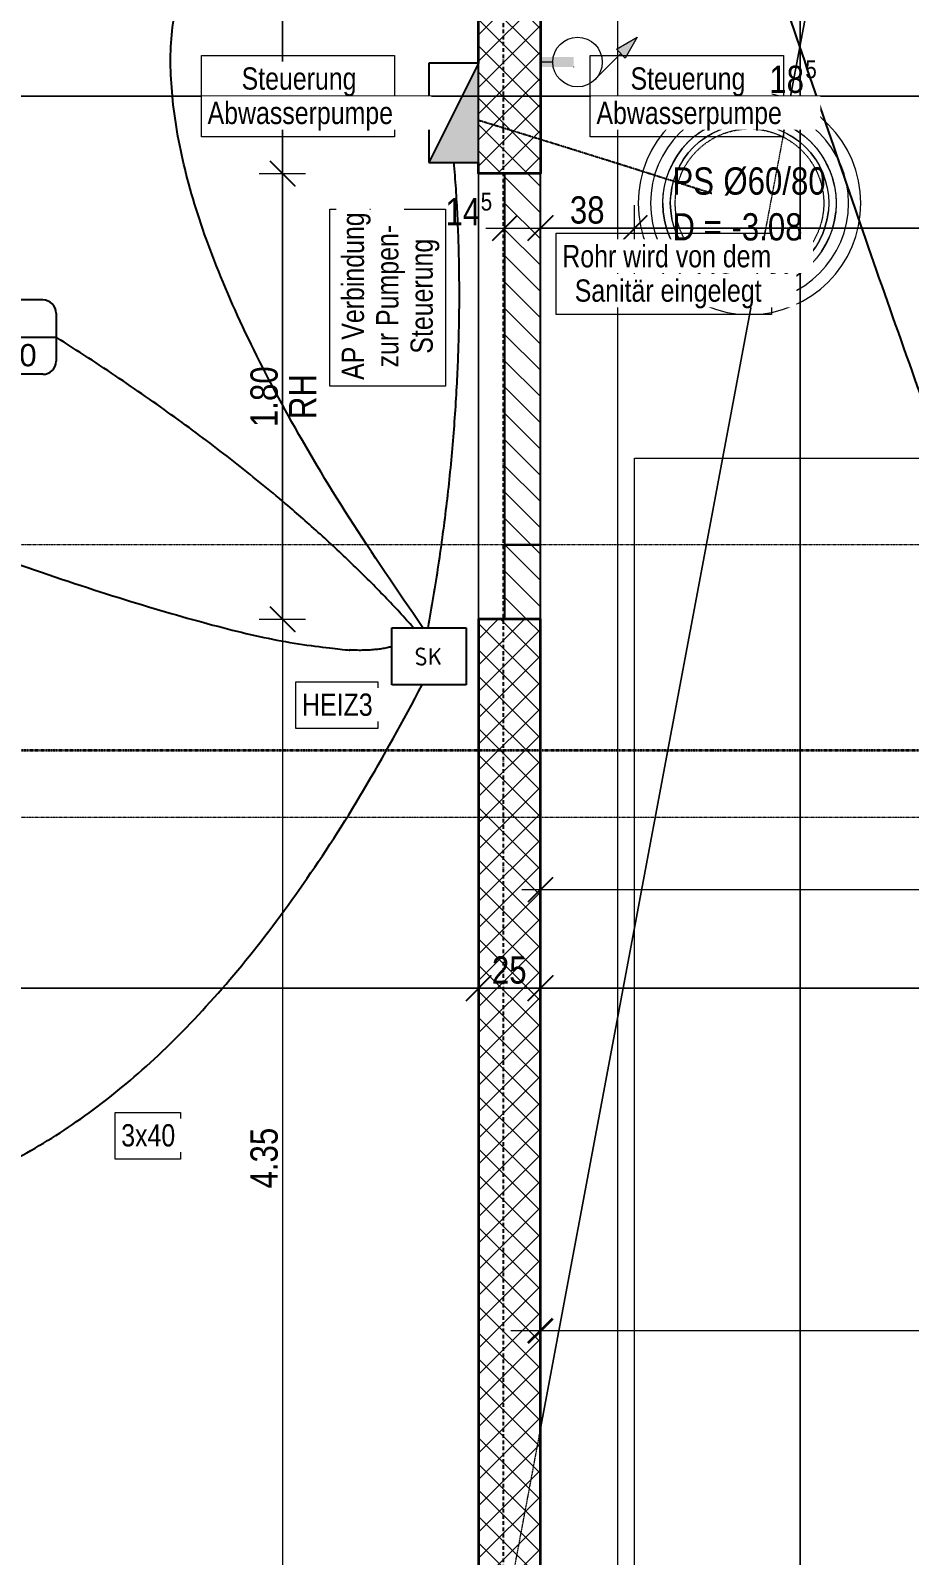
# Model space of a CAD drawing. Header units: millimetres. Extents: x -24363 to 26500, y -21894 to 23000.
# Drawn here: x 1500 to 5051, y -9831 to -3673 of the extents above; entities that cross this region are included whole.
import ezdxf

# ---------------------------------------------------------------- set-up
doc = ezdxf.new("R2010")
doc.units = ezdxf.units.MM
for name, pattern in [('Achse', [25, 15, -5, 0, -5]), ('E_Leitung_Boden', [3, 2, -1]), ('IMPORT-Strich 2_1mm _3_', [3, 2, -1]), ('IMPORT-Strich 3_1mm Kanten _3_', [4, 3, -1]), ('IMPORT-Strichpunkt 3_1_1mm Achsen _3_', [5, 3, -1, 0, -1]), ('IMPORT-Unsichtbare Linie _3_', [10000, 0, -10000, 0, 0]), ('Verdeckt 0_75', [1.5, 0.75, -0.75])]:
    doc.linetypes.add(name, pattern=pattern)
for name, color, linetype, lineweight in [('010 Türen Neu', 7, 'Continuous', 5), ('015 Innenwände Bauteilschraffuren Neu', 7, 'Continuous', 5), ('015 Innenwände Neu', 7, 'Continuous', 5), ('019 Vormauerungen Bauteilschraffuren Neu', 7, 'Continuous', 5), ('019 Vormauerungen Neu', 7, 'Continuous', 5), ('027 Oberhalb Neu', 7, 'Continuous', 5), ('030 Bodenaufbauten Neu', 7, 'Continuous', 5), ('035 Decken Neu', 7, 'Continuous', 5), ('060 Möbel Einbau Neu', 7, 'Continuous', 5), ('080 Raum Innen Kontur Neu', 7, 'Continuous', 5), ('110 Bemassungen Ausführung Neu', 7, 'Continuous', 5), ('320 Sanitär Neu', 7, 'Continuous', 5), ('322 Sanitär Beschriftung Neu', 7, 'Continuous', 5), ('Allgemeine Beschriftungen', 7, 'Continuous', 5), ('Bemaßungen', 7, 'Continuous', 9), ('Bemaßungen-50', 7, 'Continuous', 9), ('Elektrische Ausstattung', 7, 'Continuous', 5), ('Elektroinstallationen', 7, 'Continuous', 5), ('Fundamente', 7, 'Continuous', 5), ('Geschossdecken', 7, 'Continuous', 5), ('Kabel', 7, 'Continuous', 5), ('Möbel', 7, 'Continuous', 5), ('Wände', 7, 'Continuous', 5)]:
    doc.layers.add(name, color=color, linetype=linetype, lineweight=lineweight)
doc.layers.add('5773_100 Untergeschoss_dwg', color=7, linetype='Continuous', lineweight=5, true_color=0x767676)
doc.layers.add('Detailelemente', color=1, linetype='Continuous', lineweight=25, true_color=0xff0000)
doc.styles.add('Arial Narrow', font='ARIALN.TTF', dxfattribs={"height": 110.000002})
doc.styles.add('Arial Narrow_1', font='ARIALN.TTF', dxfattribs={"height": 72.600002})
doc.styles.add('Arial Narrow_2', font='ARIALN.TTF', dxfattribs={"height": 110})
doc.styles.add('Arial_5', font='arial.ttf', dxfattribs={"height": 90})
doc.styles.add('Arial_6', font='arial.ttf', dxfattribs={"width": 0.8, "height": 90})
doc.dimstyles.new('Diagonal_-_1_8_mm_Arial', dxfattribs={"dimscale": 304.8, "dimtxt": 91.823346, "dimasz": 0.328084, "dimexe": 0.393701, "dimexo": 0.246063, "dimgap": 0.287073, "dimtad": 1, "dimdec": 0, "dimlfac": 0.1, "dimzin": 0, "dimdsep": 46, "dimtxsty": 'Arial_5', "dimblk1": 'OBLIQUE', "dimblk2": 'OBLIQUE', "dimsah": 1, "dimcen": 0.09, "dimdle": 0.393701, "dimadec": 3, "dimazin": 2, "dimtfac": 1, "dimtdec": 4, "dimtix": 1, "dimtmove": 0, "dimatfit": 3, "dimfxl": 1, "dimtvp": 1, "dimtfill": 1, "dimtolj": 1, "dimtzin": 0, "dimarcsym": 2})
pattern_1 = [(60.551, (0, 0), (-65.3095, 36.87365), []), (150.551, (0, 0), (36.87365, 65.3095), [])]
pattern_2 = [(330.551, (0, 0), (36.87365, 65.3095), [])]

# ---------------------------------------------------------------- blocks, each defined once
blk = doc.blocks.new('DirectShape - Modell_Elektroplaner_002-17037912-UG')
at = {"layer": 'Wände', "color": 253, "true_color": 0xa3a3a3}
for p, q in [((1450, 0), (-100, 0)), ((1450, -250), (1450, 0)), ((7600, 0), (3250, 0)), ((3250, 0), (3250, -250)), ((-100, -250), (1450, -250)), ((3250, -250), (7600, -250))]:
    blk.add_line(p, q, dxfattribs=at)
blk = doc.blocks.new('DirectShape - Wand-035-17036350-UG')
blk.add_blockref('DirectShape - Modell_Elektroplaner_002-17037912-UG', (0, 0))
blk = doc.blocks.new('DirectShape - Freifläche-005-17036397-UG')
at = {"layer": 'Fundamente', "color": 251, "true_color": 0x666666}
blk.add_line((1275, 6800), (1275, 5000), dxfattribs=at)
blk = doc.blocks.new('DirectShape - Modell_Elektroplaner_002-17025030-UG')
at = {"layer": 'Wände', "color": 253, "true_color": 0xa3a3a3}
for p, q in [((0, 0), (0, -145)), ((1500, 0), (0, 0)), ((1500, -145), (1500, 0)), ((0, -145), (1500, -145))]:
    blk.add_line(p, q, dxfattribs=at)
blk = doc.blocks.new('DirectShape - Wand-019-17036398-UG')
blk.add_blockref('DirectShape - Modell_Elektroplaner_002-17025030-UG', (0, 0))
blk = doc.blocks.new('DirectShape - Modell_Elektroplaner_002-17024472-UG')
at = {"layer": 'Geschossdecken', "color": 251, "true_color": 0x666666}
for p, q in [((1201.2, -1068.5), (901, -1813.5)), ((739.1, -2215.2), (-1101.9, -6784.4))]:
    blk.add_line(p, q, dxfattribs=at)
blk = doc.blocks.new('DirectShape - Dach-203-17024473-UG')
blk.add_blockref('DirectShape - Modell_Elektroplaner_002-17024472-UG', (0, 0))
blk = doc.blocks.new('DirectShape - Modell_Elektroplaner_002-17025104-UG')
at = {"layer": 'Geschossdecken', "color": 251, "true_color": 0x666666}
for p, q in [((7025, -1331.3), (6115.8, -6172.7)), ((6035.9, -6598.4), (5887.6, -7387.9))]:
    blk.add_line(p, q, dxfattribs=at)
blk = doc.blocks.new('DirectShape - Dach-166-17025105-UG')
blk.add_blockref('DirectShape - Modell_Elektroplaner_002-17025104-UG', (0, 0))
blk = doc.blocks.new('DirectShape - Modell_Elektroplaner_002-17037900-UG')
at = {"layer": 'Wände', "color": 253, "true_color": 0xa3a3a3}
for p, q in [((0, 0), (0, -145)), ((300, 0), (0, 0)), ((300, -145), (300, 0)), ((0, -145), (300, -145))]:
    blk.add_line(p, q, dxfattribs=at)
blk = doc.blocks.new('DirectShape - Wand-019-17037901-UG')
blk.add_blockref('DirectShape - Modell_Elektroplaner_002-17037900-UG', (0, 0))
blk = doc.blocks.new('DirectShape - Modell_Elektroplaner_002-17037946-UG')
at = {"layer": 'Möbel', "color": 251, "true_color": 0x666666}
for p, q in [((-194.4, 291), (-165, 308.7)), ((-194.4, 291), (-165, 308.7)), ((-165, 308.7), (-133.9, 323.4)), ((-133.9, 323.4), (-165, 308.7)), ((-133.9, 323.4), (-101.6, 334.9)), ((-133.9, 323.4), (-101.6, 334.9)), ((-101.6, 334.9), (-68.3, 343.3)), ((-68.3, 343.3), (-101.6, 334.9)), ((-92.9, 306.2), (-62.4, 313.9)), ((-92.9, 306.2), (-62.4, 313.9)), ((-92.9, 306.1), (-62.4, 313.8)), ((-68.3, 343.3), (-34.3, 348.3)), ((-68.3, 343.3), (-34.3, 348.3)), ((-62.4, 313.9), (-31.4, 318.5)), ((-62.4, 313.9), (-31.4, 318.5)), ((-62.4, 313.8), (-31.4, 318.4)), ((-34.3, 348.3), (0, 350)), ((-34.3, 348.3), (0, 350)), ((-31.4, 318.5), (0, 320)), ((-31.4, 318.5), (0, 320)), ((-31.4, 318.4), (0, 319.9)), ((0, 350), (34.3, 348.3)), ((0, 350), (34.3, 348.3)), ((0, 320), (31.4, 318.5)), ((0, 320), (31.4, 318.5)), ((0, 319.9), (31.4, 318.4)), ((62.4, 313.9), (31.4, 318.5)), ((31.4, 318.5), (62.4, 313.9)), ((31.4, 318.4), (62.4, 313.8)), ((34.3, 348.3), (68.3, 343.3)), ((68.3, 343.3), (34.3, 348.3)), ((92.9, 306.2), (62.4, 313.9)), ((62.4, 313.9), (92.9, 306.2)), ((62.4, 313.8), (92.9, 306.1)), ((68.3, 343.3), (101.6, 334.9)), ((101.6, 334.9), (68.3, 343.3)), ((101.6, 334.9), (133.9, 323.4)), ((101.6, 334.9), (133.9, 323.4)), ((133.9, 323.4), (165, 308.7)), ((165, 308.7), (133.9, 323.4)), ((165, 308.7), (194.4, 291)), ((194.4, 291), (165, 308.7)), ((-270.6, 222), (-247.5, 247.5)), ((-270.6, 222), (-247.5, 247.5)), ((-247.5, 247.5), (-222, 270.6)), ((-222, 270.6), (-247.5, 247.5)), ((-226.3, 226.3), (-203, 247.4)), ((-226.3, 226.3), (-203, 247.4)), ((-226.2, 226.2), (-202.9, 247.3)), ((-222, 270.6), (-194.4, 291)), ((-222, 270.6), (-194.4, 291)), ((-177.8, 266.1), (-203, 247.4)), ((-203, 247.4), (-177.8, 266.1)), ((-202.9, 247.3), (-177.7, 266)), ((-177.8, 266.1), (-150.8, 282.2)), ((-177.8, 266.1), (-150.8, 282.2)), ((-177.7, 266), (-150.8, 282.1)), ((-122.5, 295.6), (-150.8, 282.2)), ((-150.8, 282.2), (-122.5, 295.6)), ((-150.8, 282.1), (-122.4, 295.5)), ((-122.5, 295.6), (-92.9, 306.2)), ((-122.5, 295.6), (-92.9, 306.2)), ((-122.4, 295.5), (-92.9, 306.1)), ((122.5, 295.6), (92.9, 306.2)), ((92.9, 306.2), (122.5, 295.6)), ((92.9, 306.1), (107.3, 301)), ((150.8, 282.2), (122.5, 295.6)), ((122.5, 295.6), (150.8, 282.2)), ((150.8, 282.2), (177.8, 266.1)), ((150.8, 282.2), (177.8, 266.1)), ((203, 247.4), (177.8, 266.1)), ((177.8, 266.1), (203, 247.4)), ((194.4, 291), (222, 270.6)), ((194.4, 291), (222, 270.6)), ((226.3, 226.3), (203, 247.4)), ((203, 247.4), (226.3, 226.3)), ((247.5, 247.5), (222, 270.6)), ((222, 270.6), (247.5, 247.5)), ((247.5, 247.5), (270.6, 222)), ((270.6, 222), (247.5, 247.5)), ((-308.7, 165), (-291, 194.4)), ((-308.7, 165), (-291, 194.4)), ((-291, 194.4), (-270.6, 222)), ((-291, 194.4), (-270.6, 222)), ((-266.1, 177.8), (-247.4, 203)), ((-266.1, 177.8), (-247.4, 203)), ((-266, 177.7), (-247.3, 202.9)), ((-247.4, 203), (-226.3, 226.3)), ((-247.4, 203), (-226.3, 226.3)), ((-247.3, 202.9), (-226.2, 226.2)), ((247.4, 203), (226.3, 226.3)), ((226.3, 226.3), (247.4, 203)), ((266.1, 177.8), (247.4, 203)), ((247.4, 203), (266.1, 177.8)), ((291, 194.4), (270.6, 222)), ((270.6, 222), (291, 194.4)), ((308.7, 165), (291, 194.4)), ((291, 194.4), (308.7, 165)), ((-334.9, 101.6), (-323.4, 133.9)), ((-334.9, 101.6), (-323.4, 133.9)), ((-323.4, 133.9), (-308.7, 165)), ((-323.4, 133.9), (-308.7, 165)), ((-295.6, 122.5), (-282.2, 150.8)), ((-295.6, 122.5), (-282.2, 150.8)), ((-295.5, 122.4), (-282.1, 150.8)), ((-282.2, 150.8), (-266.1, 177.8)), ((-282.2, 150.8), (-266.1, 177.8)), ((-282.1, 150.8), (-266, 177.7)), ((282.2, 150.8), (266.1, 177.8)), ((266.1, 177.8), (282.2, 150.8)), ((295.6, 122.5), (282.2, 150.8)), ((282.2, 150.8), (295.6, 122.5)), ((308.7, 165), (316, 149.5)), ((316, 149.5), (308.7, 165)), ((-348.3, 34.3), (-343.3, 68.3)), ((-348.3, 34.3), (-343.3, 68.3)), ((-343.3, 68.3), (-334.9, 101.6)), ((-343.3, 68.3), (-334.9, 101.6)), ((-318.5, 31.4), (-313.9, 62.4)), ((-318.5, 31.4), (-313.9, 62.4)), ((-318.4, 31.4), (-313.8, 62.4)), ((-313.9, 62.4), (-306.2, 92.9)), ((-313.9, 62.4), (-306.2, 92.9)), ((-313.8, 62.4), (-306.1, 92.9)), ((-306.2, 92.9), (-295.6, 122.5)), ((-306.2, 92.9), (-295.6, 122.5)), ((-306.1, 92.9), (-295.5, 122.4)), ((306.2, 92.9), (295.6, 122.5)), ((295.6, 122.5), (306.2, 92.9)), ((313.9, 62.4), (306.2, 92.9)), ((306.2, 92.9), (313.9, 62.4)), ((316, 47.9), (313.9, 62.4)), ((313.9, 62.4), (316, 47.9)), ((-350, 0), (-348.3, 34.3)), ((-350, 0), (-348.3, 34.3)), ((-350, 0), (-348.3, -34.3)), ((-348.3, -34.3), (-350, 0)), ((-320, 0), (-318.5, 31.4)), ((-320, 0), (-318.5, 31.4)), ((-318.5, -31.4), (-320, 0)), ((-318.5, -31.4), (-320, 0)), ((-318.4, 31.4), (-319.9, 0)), ((-319.9, 0), (-318.4, -31.4)), ((320, 0), (318.5, -31.4)), ((320, 0), (318.5, -31.4)), ((-343.3, -68.3), (-348.3, -34.3)), ((-343.3, -68.3), (-348.3, -34.3)), ((-313.9, -62.4), (-318.5, -31.4)), ((-313.9, -62.4), (-318.5, -31.4)), ((-313.8, -62.4), (-318.4, -31.4)), ((318.5, -31.4), (313.9, -62.4)), ((318.5, -31.4), (313.9, -62.4)), ((-343.3, -68.3), (-334.9, -101.6)), ((-334.9, -101.6), (-343.3, -68.3)), ((-323.4, -133.9), (-334.9, -101.6)), ((-334.9, -101.6), (-323.4, -133.9)), ((-313.9, -62.4), (-306.2, -92.9)), ((-306.2, -92.9), (-313.9, -62.4)), ((-306.1, -92.9), (-313.8, -62.4)), ((-295.6, -122.5), (-306.2, -92.9)), ((-295.6, -122.5), (-306.2, -92.9)), ((-295.5, -122.4), (-306.1, -92.9)), ((-295.6, -122.5), (-282.2, -150.8)), ((-282.2, -150.8), (-295.6, -122.5)), ((-282.1, -150.8), (-295.5, -122.4)), ((282.2, -150.8), (295.6, -122.5)), ((295.6, -122.5), (282.2, -150.8)), ((295.6, -122.5), (306.2, -92.9)), ((306.2, -92.9), (295.6, -122.5)), ((313.9, -62.4), (306.2, -92.9)), ((313.9, -62.4), (306.2, -92.9)), ((334.9, -101.6), (323.4, -133.9)), ((334.9, -101.6), (323.4, -133.9)), ((334.9, -101.6), (338.5, -87.4)), ((338.5, -87.4), (334.9, -101.6)), ((-308.7, -165), (-323.4, -133.9)), ((-308.7, -165), (-323.4, -133.9)), ((-291, -194.4), (-308.7, -165)), ((-291, -194.4), (-308.7, -165)), ((-266.1, -177.8), (-282.2, -150.8)), ((-282.2, -150.8), (-266.1, -177.8)), ((-266, -177.7), (-282.1, -150.8)), ((-247.4, -203), (-266.1, -177.8)), ((-247.4, -203), (-266.1, -177.8)), ((-247.3, -202.9), (-266, -177.7)), ((266.1, -177.8), (247.4, -203)), ((266.1, -177.8), (247.4, -203)), ((282.2, -150.8), (266.1, -177.8)), ((282.2, -150.8), (266.1, -177.8)), ((308.7, -165), (291, -194.4)), ((308.7, -165), (291, -194.4)), ((323.4, -133.9), (308.7, -165)), ((323.4, -133.9), (308.7, -165)), ((-270.6, -222), (-291, -194.4)), ((-270.6, -222), (-291, -194.4)), ((-247.5, -247.5), (-270.6, -222)), ((-247.5, -247.5), (-270.6, -222)), ((-247.4, -203), (-226.3, -226.3)), ((-226.3, -226.3), (-247.4, -203)), ((-226.2, -226.2), (-247.3, -202.9)), ((-226.3, -226.3), (-203, -247.4)), ((-203, -247.4), (-226.3, -226.3)), ((-202.9, -247.3), (-226.2, -226.2)), ((226.3, -226.3), (203, -247.4)), ((203, -247.4), (226.3, -226.3)), ((247.4, -203), (226.3, -226.3)), ((226.3, -226.3), (247.4, -203)), ((247.5, -247.5), (270.6, -222)), ((270.6, -222), (247.5, -247.5)), ((291, -194.4), (270.6, -222)), ((291, -194.4), (270.6, -222)), ((-222, -270.6), (-247.5, -247.5)), ((-222, -270.6), (-247.5, -247.5)), ((-222, -270.6), (-194.4, -291)), ((-194.4, -291), (-222, -270.6)), ((-177.8, -266.1), (-203, -247.4)), ((-203, -247.4), (-177.8, -266.1)), ((-177.7, -266), (-202.9, -247.3)), ((-194.4, -291), (-165, -308.7)), ((-165, -308.7), (-194.4, -291)), ((-150.8, -282.2), (-177.8, -266.1)), ((-150.8, -282.2), (-177.8, -266.1)), ((-150.8, -282.1), (-177.7, -266)), ((-122.4, -295.5), (-150.8, -282.1)), ((-122.5, -295.6), (-150.8, -282.2)), ((-122.5, -295.6), (-150.8, -282.2)), ((-92.9, -306.2), (-122.5, -295.6)), ((-92.9, -306.2), (-122.5, -295.6)), ((-92.9, -306.1), (-122.4, -295.5)), ((-62.4, -313.8), (-92.9, -306.1)), ((-62.4, -313.9), (-92.9, -306.2)), ((-62.4, -313.9), (-92.9, -306.2)), ((92.9, -306.1), (62.4, -313.8)), ((92.9, -306.2), (62.4, -313.9)), ((92.9, -306.2), (62.4, -313.9)), ((122.4, -295.5), (92.9, -306.1)), ((122.5, -295.6), (92.9, -306.2)), ((92.9, -306.2), (122.5, -295.6)), ((150.8, -282.1), (122.4, -295.5)), ((122.5, -295.6), (150.8, -282.2)), ((150.8, -282.2), (122.5, -295.6)), ((177.8, -266.1), (150.8, -282.2)), ((150.8, -282.2), (177.8, -266.1)), ((173.8, -268.4), (150.8, -282.1)), ((194.4, -291), (165, -308.7)), ((194.4, -291), (165, -308.7)), ((177.8, -266.1), (203, -247.4)), ((203, -247.4), (177.8, -266.1)), ((194.4, -291), (222, -270.6)), ((222, -270.6), (194.4, -291)), ((247.5, -247.5), (222, -270.6)), ((222, -270.6), (247.5, -247.5)), ((-165, -308.7), (-133.9, -323.4)), ((-133.9, -323.4), (-165, -308.7)), ((-101.6, -334.9), (-133.9, -323.4)), ((-101.6, -334.9), (-133.9, -323.4)), ((-68.3, -343.3), (-101.6, -334.9)), ((-68.3, -343.3), (-101.6, -334.9)), ((-34.3, -348.3), (-68.3, -343.3)), ((-34.3, -348.3), (-68.3, -343.3)), ((-31.4, -318.4), (-62.4, -313.8)), ((-62.4, -313.9), (-31.4, -318.5)), ((-31.4, -318.5), (-62.4, -313.9)), ((0, -350), (-34.3, -348.3)), ((0, -350), (-34.3, -348.3)), ((0, -319.9), (-31.4, -318.4)), ((0, -320), (-31.4, -318.5)), ((0, -320), (-31.4, -318.5)), ((31.4, -318.4), (0, -319.9)), ((0, -320), (31.4, -318.5)), ((31.4, -318.5), (0, -320)), ((0, -350), (34.3, -348.3)), ((34.3, -348.3), (0, -350)), ((62.4, -313.8), (31.4, -318.4)), ((31.4, -318.5), (62.4, -313.9)), ((62.4, -313.9), (31.4, -318.5)), ((34.3, -348.3), (68.3, -343.3)), ((68.3, -343.3), (34.3, -348.3)), ((68.3, -343.3), (101.6, -334.9)), ((101.6, -334.9), (68.3, -343.3)), ((101.6, -334.9), (133.9, -323.4)), ((133.9, -323.4), (101.6, -334.9)), ((165, -308.7), (133.9, -323.4)), ((133.9, -323.4), (165, -308.7))]:
    blk.add_line(p, q, dxfattribs=at)
blk = doc.blocks.new('DirectShape - Modell_Elektroplaner_002-17037947-UG')
blk.add_blockref('DirectShape - Modell_Elektroplaner_002-17037946-UG', (0, 0))
blk = doc.blocks.new('DirectShape - PS-17037948-UG')
blk.add_blockref('DirectShape - Modell_Elektroplaner_002-17037947-UG', (0, 0))
blk = doc.blocks.new('Modell_Elektroplaner_002_ifc-1-UG')
at = {"layer": 'Fundamente', "color": 251, "lineweight": 5, "true_color": 0x666666, "rotation": 359.999751747052}
blk.add_blockref('DirectShape - Freifläche-005-17036397-UG', (2035, -11050), dxfattribs=at)
at = {"layer": 'Geschossdecken', "color": 251, "lineweight": 5, "true_color": 0x666666}
for name, p, rotation in [('DirectShape - Dach-203-17024473-UG', (3310, -2450), 11.30968671985262), ('DirectShape - Dach-166-17025105-UG', (10585, -10650), 179.999751747052)]:
    blk.add_blockref(name, p, dxfattribs=dict(at, rotation=rotation))
at = {"layer": 'Möbel', "color": 251, "lineweight": 5, "true_color": 0x666666, "rotation": 269.9997517460218}
blk.add_blockref('DirectShape - PS-17037948-UG', (4405, -4370), dxfattribs=at)
at = {"layer": 'Wände', "color": 251, "lineweight": 5, "true_color": 0x666666}
for name, p, rotation in [('DirectShape - Wand-035-17036350-UG', (3560, -2800), 269.9997517968577), ('DirectShape - Wand-019-17036398-UG', (3560, -4250), 269.9997517460218), ('DirectShape - Wand-019-17037901-UG', (3560, -5750), 269.9997517460218)]:
    blk.add_blockref(name, p, dxfattribs=dict(at, rotation=rotation))
blk = doc.blocks.new('tin_Schlaufdose_Flaeche_Decke - 250x180x120-17548405-UG')
at = {"layer": 'Elektrische Ausstattung', "color": 1, "lineweight": 25, "true_color": 0xff0000}
for p, q in [((-150, 115), (150, 115)), ((-150, -115), (-150, 115)), ((150, 115), (150, -115)), ((-42.1, 4.1), (-20.9, -6.5)), ((7.5, -33.3), (7.5, 31.4)), ((43.5, 31.4), (7.5, -8.1)), ((21.4, 7.1), (43.9, -33.3)), ((150, -115), (-150, -115))]:
    blk.add_line(p, q, dxfattribs=at)
for centre, radius, start, end in [((-35.5, 17), 14.5, 166.68005, 242.94945), ((-35.5, 17), 14.4, 90.77116, 166.80591), ((-36, -17.5), 48.9, 67.89556, 89.59555), ((-26.8, 7.6), 40.9, 235.43154, 268.51932), ((-28.4, -18.9), 14.4, 272.50152, 346.80592), ((-28.5, -18.8), 14.5, 346.68006, 58.22264)]:
    blk.add_arc(centre, radius, start, end, dxfattribs=at)
blk = doc.blocks.new('tin_Fundamenterder_Horizontal_P1_P2 - Banderder verzinkt 50mm2-18181004-UG')
at = {"layer": 'Elektroinstallationen', "color": 1, "linetype": 'Achse', "lineweight": 25, "true_color": 0xff0000}
blk.add_line((0, 0), (17840.7, 0), dxfattribs=at)
blk = doc.blocks.new('tin_Beschriftung_Verweis_2 Zeilen - Verteilung_ Leerrohr-18190315-UG')
at = {"layer": 'Elektroinstallationen', "color": 1, "lineweight": 25, "true_color": 0xff0000}
for p, q in [((220, 150), (-220, 150)), ((-273.6, 96.4), (-273.6, -71.4)), ((273.6, 96.4), (273.6, -96.4)), ((-273.6, 0), (273.6, 0)), ((220, -150), (-195, -150))]:
    blk.add_line(p, q, dxfattribs=at)
for centre, radius, start, end in [((-220, 96.4), 53.6, 90, 180), ((220, 96.4), 53.6, 360, 90), ((-195, -71.4), 78.6, 180, 270), ((220, -96.4), 53.6, 270, 0)]:
    blk.add_arc(centre, radius, start, end, dxfattribs=at)
blk = doc.blocks.new('tin_Schaltgerätekombination - Schaltgerätekombination-18254480-UG')
at = {"layer": 'Detailelemente', "linetype": 'Verdeckt 0_75'}
blk.add_hatch(color=256, dxfattribs=at).paths.add_polyline_path([(200, 0), (-200, 0), (200, -200), (200, -179.3)])
at = {"layer": 'Detailelemente'}
for p, q in [((200, 0), (-200, 0)), ((-200, 0), (200, -200)), ((-200, 0), (-200, -200)), ((200, -200), (200, 0)), ((-200, -200), (200, -200))]:
    blk.add_line(p, q, dxfattribs=at)
blk = doc.blocks.new('5773_100 Untergeschoss_dwg-17512464-UG')
at = {"layer": '015 Innenwände Bauteilschraffuren Neu', "true_color": 0x808080}
h = blk.add_hatch(dxfattribs=at)
h.set_pattern_fill('FP_1', color=8, style=0, pattern_type=2)
h.set_pattern_definition(pattern_1)
h.paths.add_polyline_path([(4569.1, -3140), (4247.4, -1983.9), (4006.5, -2050.9), (4328.2, -3207)])
h.paths.add_polyline_path([(4179.6, -2059), (4173.1, -2059.9), (4166.7, -2059.1), (4160.6, -2056.7), (4155.4, -2052.8), (4151.4, -2047.6), (4148.8, -2041.6), (4147.9, -2035.2), (4148.7, -2028.7), (4151.1, -2022.6), (4155, -2017.4), (4160.2, -2013.4), (4166.2, -2010.9), (4172.7, -2009.9), (4179.1, -2010.7), (4185.2, -2013.2), (4190.4, -2017.1), (4194.4, -2022.2), (4197, -2028.2), (4197.9, -2034.7), (4197.1, -2041.2), (4193.6, -2048.7), (4190.7, -2052.4), (4185.6, -2056.5)])
h = blk.add_hatch(dxfattribs=at)
h.set_pattern_fill('FP_3', color=8, style=0, pattern_type=2)
h.set_pattern_definition(pattern_2)
h.paths.add_polyline_path([(4971.2, -4585.1), (4569.1, -3140), (4429.4, -3178.9), (4831.5, -4624)])
h = blk.add_hatch(dxfattribs=at)
h.set_pattern_fill('FP_1', color=8, style=0, pattern_type=2)
h.set_pattern_definition(pattern_1)
h.paths.add_polyline_path([(6217.9, -9064.9), (5051.7, -4874.1), (4810.8, -4941.1), (5977, -9131.9)])
at = {"layer": '019 Vormauerungen Bauteilschraffuren Neu', "true_color": 0x808080}
h = blk.add_hatch(dxfattribs=at)
h.set_pattern_fill('FP_3', color=8, style=0, pattern_type=2)
h.set_pattern_definition(pattern_2)
h.paths.add_polyline_path([(5051.7, -4874.1), (4971.2, -4585.1), (4831.5, -4624), (4912, -4913)])
at = {"layer": '320 Sanitär Neu', "true_color": 0x002600}
for points in [[(4774.6, -2598.7), (4798.7, -2505.2), (4731.1, -2574.1)], [(4583.9, -2689.5), (4573.1, -2651), (4443.1, -2687.2), (4453.8, -2725.7)]]:
    blk.add_hatch(color=98, dxfattribs=at).paths.add_polyline_path(points)
at = {"layer": '010 Türen Neu', "lineweight": 35}
for p, q in [((4569.1, -3140), (4328.2, -3207)), ((5051.7, -4874.1), (4810.8, -4941.1))]:
    blk.add_line(p, q, dxfattribs=at)
at = {"layer": '015 Innenwände Neu', "lineweight": 35}
blk.add_line((4208.9, -2778.3), (4006.5, -2050.9), dxfattribs=at)
at = {"layer": '015 Innenwände Neu', "lineweight": 35, "flags": 128}
for points in [[(4006.5, -2050.9), (1126, -2852.6), (1059, -2611.7), (3939.5, -1810.1), (3845.7, -1472.9), (3903.5, -1456.8), (4086.5, -1405.9), (4247.4, -1983.9), (4569.1, -3140), (4328.2, -3207), (4316.2, -3163.7)], [(6217.9, -9064.9), (5051.7, -4874.1), (4810.8, -4941.1), (5977, -9131.9)]]:
    blk.add_lwpolyline(points, dxfattribs=at)
at = {"layer": '015 Innenwände Neu', "lineweight": 25, "flags": 128}
blk.add_lwpolyline([(4429.4, -3178.9), (4831.5, -4624), (4971.2, -4585.1), (4569.1, -3140)], close=True, dxfattribs=at)
at = {"layer": '019 Vormauerungen Neu', "lineweight": 25, "flags": 128}
blk.add_lwpolyline([(4831.5, -4624), (4912, -4913), (5051.7, -4874.1), (4971.2, -4585.1)], close=True, dxfattribs=at)
at = {"layer": '027 Oberhalb Neu', "linetype": 'IMPORT-Strichpunkt 3_1_1mm Achsen _3_'}
blk.add_line((-505, -7250.8), (15376.9, -2831.1), dxfattribs=at)
at = {"layer": '027 Oberhalb Neu', "linetype": 'IMPORT-Strichpunkt 3_1_1mm Achsen _3_', "lineweight": 35, "flags": 128}
blk.add_lwpolyline([(15413.5, -2540.7), (-11742.7, -10097.8), (-11865.2, -9657.5)], dxfattribs=at)
at = {"layer": '030 Bodenaufbauten Neu', "color": 8, "linetype": 'IMPORT-Unsichtbare Linie _3_', "true_color": 0x808080, "flags": 128}
blk.add_lwpolyline([(12409.3, -5110.2), (12650.1, -5043.2), (13293.6, -7355.3), (13052.7, -7422.3), (12409.3, -5110.2), (12985.7, -7181.5), (12866.4, -7214.7), (6217.9, -9064.9), (5928, -8023.2), (5115.6, 1423.6), (10197.5, 2837.8)], close=True, dxfattribs=at)
for points in [[(4152, -774.2), (5115.6, 1423.6), (5928, -8023.2)], [(5928, -8023.2), (4086.5, -1405.9), (3845.7, -1472.9), (4058.8, -986.9)]]:
    blk.add_lwpolyline(points, dxfattribs=at)
at = {"layer": '030 Bodenaufbauten Neu', "linetype": 'IMPORT-Unsichtbare Linie _3_', "flags": 128}
for points in [[(-107.2, -3195.7), (-174.2, -2954.9), (1020.4, -2622.4), (1087.4, -2863.3), (4006.5, -2050.9), (4208.9, -2778.3)], [(4316.2, -3163.7), (5977, -9131.9), (1246.8, -10448.2), (-526.8, -4074.9)]]:
    blk.add_lwpolyline(points, dxfattribs=at)
at = {"layer": '035 Decken Neu', "linetype": 'IMPORT-Strich 3_1mm Kanten _3_', "flags": 128}
for points in [[(4316.2, -3163.7), (6044.1, -9372.7), (6151.3, -9758.1), (13786.2, -7633.4), (13035.5, -4935.9), (12409.3, -5110.2), (10197.5, 2837.8), (8213.6, 9966.9), (8106.4, 10352.3), (1097.7, 8401.9), (1204.9, 8016.5), (1746.2, 6071.4), (1746.5, 6070.4), (518.1, 5728.6), (1579.7, 4970.5)], [(2423.4, 3637.9), (3188.8, 887.4), (3491.8, -201.2), (3845.7, -1472.9), (4208.9, -2778.3)], [(10197.5, 2837.8), (5115.6, 1423.6), (6044.1, -9372.7)]]:
    blk.add_lwpolyline(points, dxfattribs=at)
at = {"layer": '035 Decken Neu', "linetype": 'IMPORT-Strichpunkt 3_1_1mm Achsen _3_', "flags": 128}
blk.add_lwpolyline([(-11865.2, -9657.5), (-10651.5, -14018.8), (13293.6, -7355.3), (12650.1, -5043.2), (12409.3, -5110.2), (11739.1, -2701.7), (-11965.2, -9298.2)], dxfattribs=at)
at = {"layer": '060 Möbel Einbau Neu', "flags": 128}
blk.add_lwpolyline([(5243.5, -4146), (8037.3, -3368.5), (9377.8, -8185.5), (6584, -8963)], close=True, dxfattribs=at)
at = {"layer": '080 Raum Innen Kontur Neu', "color": 9, "true_color": 0xc0c0c0, "flags": 128}
for points in [[(4208.9, -2778.3), (4006.5, -2050.9), (899.1, -2915.7)], [(-526.8, -4074.9), (1246.8, -10448.2), (5977, -9131.9), (4316.2, -3163.7)]]:
    blk.add_lwpolyline(points, dxfattribs=at)
at = {"layer": '110 Bemassungen Ausführung Neu', "color": 254, "true_color": 0xcccccc}
for p, q in [((4244.6, -2906.4), (11253.3, -956)), ((4180.5, -2924.3), (1958.7, -3542.6)), ((1958.7, -3542.6), (4180.5, -2924.3)), ((4244.5, -2906.5), (4180.6, -2924.2)), ((4180.6, -2924.2), (4244.5, -2906.5)), ((5048.1, -3444), (4969.4, -3161)), ((4682, -3545.9), (4603.3, -3262.9)), ((4542.3, -3584.7), (4463.6, -3301.7)), ((3474.6, -3444.6), (3655.3, -3394.3)), ((3957.2, -5178.7), (4137.9, -5128.4)), ((5290.9, -5733.8), (5369.6, -6016.8)), ((5235.5, -6467.4), (5185.3, -6286.8))]:
    blk.add_line(p, q, dxfattribs=at)
at = {"layer": '110 Bemassungen Ausführung Neu', "color": 254, "lineweight": 25, "true_color": 0xcccccc}
for p, q in [((4523.5, -3330.5), (4454, -3453.6)), ((5379.3, -5864.9), (5309.7, -5988))]:
    blk.add_line(p, q, dxfattribs=at)
at = {"layer": '110 Bemassungen Ausführung Neu', "color": 254, "true_color": 0xcccccc, "flags": 128}
for points in [[(2329.4, 8822.5), (2349.5, 8750.2), (2456.7, 8364.9), (7295.9, -9024.4), (2456.7, 8364.9)], [(1793.1, 7998.5), (1813.2, 7926.3), (6518.3, -8981.3), (6538.4, -9053.5)], [(983.2, 5858), (1044.9, 5636.5), (1506, 3979.4), (1567.6, 3757.8), (1506, 3979.4), (1567.6, 3757.8), (1621.3, 3565.2), (2492.6, 434.1), (1621.3, 3565.2), (2492.6, 434.1), (2728.5, -413.6), (3082.4, -1685.3), (2728.5, -413.6), (3082.4, -1685.3), (3176.2, -2022.5), (3565, -3419.4), (3176.2, -2022.5), (3565, -3419.4), (4047.5, -5153.5), (3565, -3419.4)], [(11325.5, -935.9), (11253.3, -956), (4244.6, -2906.4)], [(4994.5, -3251.3), (7788.3, -2473.8), (4994.5, -3251.3), (7788.3, -2473.8), (8241.1, -2347.8), (11035, -1570.3), (8241.1, -2347.8)], [(4416.5, -3412.2), (4488.7, -3392), (4628.4, -3353.2), (4994.5, -3251.3), (4628.4, -3353.2)], [(12184.6, -4023), (12112.3, -4043.1), (8860.9, -4947.9), (8600.8, -5020.3), (5344.5, -5926.5), (5272.3, -5946.6)], [(12112.3, -4043.1), (8860.9, -4947.9), (8600.8, -5020.3), (5344.5, -5926.5)], [(12459.9, -4359.7), (12845.3, -4252.4), (12459.9, -4359.7), (12219.1, -4426.7), (5451.3, -6310.1), (5210.4, -6377.1), (2924.6, -7013.2)], [(2924.6, -7013.2), (5210.4, -6377.1), (5451.3, -6310.1), (12219.1, -4426.7)], [(4047.5, -5153.5), (5213.8, -9344.3), (5233.9, -9416.5)]]:
    blk.add_lwpolyline(points, dxfattribs=at)
at = {"layer": '110 Bemassungen Ausführung Neu', "color": 254, "lineweight": 25, "true_color": 0xcccccc, "flags": 128}
for points in [[(4959.7, -3312.9), (5029.3, -3189.7)], [(4593.6, -3414.7), (4663.2, -3291.6)], [(3503.4, -3384.7), (3626.5, -3454.2)], [(3986, -5118.8), (4109.1, -5188.3)], [(5416.5, -6371.6), (5486, -6248.5)], [(5175.6, -6438.7), (5245.2, -6315.5)]]:
    blk.add_lwpolyline(points, close=True, dxfattribs=at)
at = {"layer": '110 Bemassungen Ausführung Neu', "color": 254, "true_color": 0xcccccc, "flags": 128}
blk.add_lwpolyline([(5426.1, -6219.7), (5476.4, -6400.4)], close=True, dxfattribs=at)
at = {"layer": '320 Sanitär Neu', "color": 98, "true_color": 0x002600}
for p, q in [((4680, -2715.4), (4752.9, -2586.4)), ((4496.6, -2693.1), (4448.4, -2706.5))]:
    blk.add_line(p, q, dxfattribs=at)
at = {"layer": '320 Sanitär Neu', "color": 98, "true_color": 0x002600, "flags": 128}
blk.add_lwpolyline([(4731.1, -2574.1), (4798.7, -2505.2), (4774.6, -2598.7)], close=True, dxfattribs=at)
at = {"layer": '320 Sanitär Neu', "color": 98, "linetype": 'IMPORT-Unsichtbare Linie _3_', "true_color": 0x002600, "flags": 128}
blk.add_lwpolyline([(4583.9, -2689.5), (4573.1, -2651), (4443.1, -2687.2), (4453.8, -2725.7)], close=True, dxfattribs=at)
at = {"layer": '320 Sanitär Neu', "color": 98, "true_color": 0x002600}
blk.add_circle((4593, -2666.3), 100, dxfattribs=at)
at = {"layer": '320 Sanitär Neu', "color": 98, "linetype": 'IMPORT-Strich 2_1mm _3_', "true_color": 0x002600}
for radius in [350, 300]:
    blk.add_circle((5415.3, -3029.1), radius, dxfattribs=at)
at = {"layer": '320 Sanitär Neu', "color": 98, "true_color": 0x002600}
for radius, start, end in [(450, 285.551, 105.551), (450, 105.551, 285.551), (400, 105.551, 285.551), (400, 285.551, 105.551)]:
    blk.add_arc((5415.3, -3029.1), radius, start, end, dxfattribs=at)
at = {"layer": '110 Bemassungen Ausführung Neu', "color": 254, "true_color": 0xcccccc, "attachment_point": 1, "line_spacing_factor": 0.974696}
for s, insert, char_height, width, rotation, style in [('5', (5477.6, -2412.3), 72.6, 55.278, 15.551, 'Arial Narrow_1'), ('12.18', (5174.6, -2519.3), 110, 376.891, 15.551, 'Arial Narrow'), ('38', (4708.6, -3196.8), 110, 167.507, 15.551, 'Arial Narrow'), ('14', (4226.2, -3338), 110, 167.507, 15.551, 'Arial Narrow'), ('5', (4357.6, -3278.8), 72.6, 55.278, 15.551, 'Arial Narrow_1'), ('RH', (3856.6, -4367.8), 110, 218.84, 105.551, 'Arial Narrow'), ('1.80', (3715.1, -4440.5), 110, 293.138, 105.551, 'Arial Narrow'), ('25', (5228, -6238.2), 110, 167.507, 15.551, 'Arial Narrow'), ('4.35', (4539.5, -7402.9), 110, 293.138, 105.551, 'Arial Narrow')]:
    blk.add_mtext(s, dxfattribs=dict(at, insert=insert, char_height=char_height, width=width, rotation=rotation, style=style))
at = {"layer": '322 Sanitär Beschriftung Neu', "color": 254, "true_color": 0xcccccc, "char_height": 110, "attachment_point": 1, "rotation": 15.551, "line_spacing_factor": 0.974696, "style": 'Arial Narrow_2'}
for s, insert, width in [(' Ø60/80', (5241, -2927.4), 536.293), ('PS', (5076.4, -2973.2), 202.63), ('-3.08', (5355.9, -3087.5), 343.12), ('D =', (5126, -3151.4), 240.454)]:
    blk.add_mtext(s, dxfattribs=dict(at, insert=insert, width=width))
blk = doc.blocks.new('DIMBLOCK54-UG')
at = {"layer": 'Bemaßungen-50'}
for p, q in [((7098.5, -8923.4), (7098.5, -8494.5)), ((7218.5, -8923.4), (3440, -8923.4)), ((3560, -8923.4), (3560, -8919.1)), ((3560, -8923.4), (3560, -9043.4)), ((7098.5, -8923.4), (7098.5, -9043.4))]:
    blk.add_line(p, q, dxfattribs=at)
at = {"layer": 'Bemaßungen-50', "lineweight": 35}
for p, q in [((3560, -8923.4), (3510, -8973.4)), ((3560, -8923.4), (3610, -8873.4)), ((7098.5, -8923.4), (7048.5, -8973.4)), ((7098.5, -8923.4), (7148.5, -8873.4))]:
    blk.add_line(p, q, dxfattribs=at)
at = {"layer": 'Bemaßungen-50', "color": 0, "insert": (5225.4, -8719.1), "char_height": 90, "width": 249.194, "attachment_point": 1, "line_spacing_factor": 0.941778, "style": 'Arial_5', "bg_fill": 3, "box_fill_scale": 1.25, "bg_fill_color": 256, "bg_fill_true_color": 13158600, "bg_fill_transparency": 0}
blk.add_mtext('354', dxfattribs=at)
blk = doc.blocks.new('_Oblique')
at = {"color": 0, "linetype": 'ByBlock', "lineweight": -2}
blk.add_line((-0.5, -0.5), (0.5, 0.5), dxfattribs=at)

msp = doc.modelspace()

# ---------------------------------------------------------------- linework, layer by layer
at = {"layer": 'Allgemeine Beschriftungen', "color": 1, "lineweight": 18, "true_color": 0xff0000, "flags": 128}
for points in [[(2190.5, -3774), (2970.9, -3774), (2970.9, -4102), (2190.5, -4102)], [(3761.6, -3774), (4542, -3774), (4542, -4102), (3761.6, -4102)], [(2710, -5108.5), (2710, -4394.5), (3177, -4394.5), (3177, -5108.5)], [(3623.7, -4491.5), (4494.1, -4491.5), (4494.1, -4819.5), (3623.7, -4819.5)], [(2572.4, -6302.5), (2902.8, -6302.5), (2902.8, -6491.5), (2572.4, -6491.5)], [(1841.6, -8041.7), (2106, -8041.7), (2106, -8230.7), (1841.6, -8230.7)]]:
    msp.add_lwpolyline(points, close=True, dxfattribs=at)
at = {"layer": 'Kabel', "color": 1, "lineweight": 25, "true_color": 0xff0000}
for points, weights in [([(4084.7, -2135.4), (5366.2, -6207.6), (7097.9, -10240)], [1, 0.998696300662, 1]), ([(3210, -4205), (3284.1, -5106.8), (3105, -6085)], [1, 0.990513980526, 1]), ([(-846.8, -4920), (2416.4, -6309.7), (2960, -6159.7)], [1, 0.996149776775, 1])]:
    msp.add_rational_spline(points, weights, degree=2, dxfattribs=at)
for points in [[(3085.7, -6085), (1014.1, -3139), (3154, -2730.8)], [(-771.2, -4690), (2569.9, -2566.4), (3453.4, -3063.2)], [(3048.2, -6085), (2517.7, -5488.8), (1603.6, -4910.8)], [(-827.7, -7935), (1428.9, -9483.4), (3083, -6315)]]:
    msp.add_open_spline(points, degree=2, dxfattribs=at)
at = {"layer": 'Kabel', "color": 1, "linetype": 'E_Leitung_Boden', "lineweight": 25, "true_color": 0xff0000}
msp.add_rational_spline([(3310, -4034.3), (3792.1, -4182.1), (4252.1, -4329.4)], [1, 0.999981461034, 1], degree=2, dxfattribs=at)

# ---------------------------------------------------------------- block references
at = {"lineweight": 5}
msp.add_blockref('Modell_Elektroplaner_002_ifc-1-UG', (0, 0), dxfattribs=at)
at = {"layer": '5773_100 Untergeschoss_dwg', "color": 254, "true_color": 0xcccccc, "rotation": 344.449}
msp.add_blockref('5773_100 Untergeschoss_dwg-17512464-UG', (0, 0), dxfattribs=at)
at = {"layer": 'Detailelemente', "rotation": 269.9999999999995}
msp.add_blockref('tin_Schaltgerätekombination - Schaltgerätekombination-18254480-UG', (3310, -4005), dxfattribs=at)
at = {"layer": 'Elektrische Ausstattung', "color": 1, "lineweight": 25, "true_color": 0xff0000}
msp.add_blockref('tin_Schlaufdose_Flaeche_Decke - 250x180x120-17548405-UG', (3110, -6200), dxfattribs=at)
at = {"layer": 'Elektroinstallationen', "color": 1, "linetype": 'Achse', "lineweight": 25, "true_color": 0xff0000, "rotation": 269.9999999999999}
msp.add_blockref('tin_Fundamenterder_Horizontal_P1_P2 - Banderder verzinkt 50mm2-18181004-UG', (3410, 7250), dxfattribs=at)
at = {"layer": 'Elektroinstallationen', "color": 1, "lineweight": 25, "true_color": 0xff0000}
msp.add_blockref('tin_Beschriftung_Verweis_2 Zeilen - Verteilung_ Leerrohr-18190315-UG', (1330, -4910.8), dxfattribs=at)

# ---------------------------------------------------------------- texts
at = {"layer": 'Allgemeine Beschriftungen', "color": 1, "lineweight": 18, "true_color": 0xff0000, "insert": (1147.6, -4938.7), "char_height": 90, "width": 444.937, "attachment_point": 1, "style": 'Arial_5'}
msp.add_mtext('3xM40', dxfattribs=at)

# ---------------------------------------------------------------- next in the draw order: texts
at = {"layer": 'Allgemeine Beschriftungen', "color": 1, "lineweight": 18, "true_color": 0xff0000, "char_height": 90, "attachment_point": 1, "style": 'Arial_6', "bg_fill": 3, "box_fill_scale": 1.25, "bg_fill_color": 256, "bg_fill_true_color": 13158600, "bg_fill_transparency": 0}
for s, insert, width in [('Steuerung', (2353, -3821.4), 548.354), ('Steuerung', (3924.2, -3821.4), 548.354), ('Rohr wird von dem', (3648.7, -4538.9), 990.886), ('HEIZ3', (2597.4, -6350), 336.709), ('3x40', (1866.6, -8089.2), 256.54)]:
    msp.add_mtext(s, dxfattribs=dict(at, insert=insert, width=width))
at = {"layer": 'Allgemeine Beschriftungen', "color": 1, "lineweight": 18, "true_color": 0xff0000, "insert": (2757.5, -5083.5), "char_height": 90, "width": 801.687, "attachment_point": 1, "rotation": 90, "style": 'Arial_6', "bg_fill": 3, "box_fill_scale": 1.25, "bg_fill_color": 256, "bg_fill_true_color": 13158600, "bg_fill_transparency": 0}
msp.add_mtext('AP Verbindung', dxfattribs=at)

# ---------------------------------------------------------------- next in the draw order: dimensions: what is measured, and where the dimension line sits
at = {"layer": 'Bemaßungen'}
dim = msp.add_linear_dim(base=(3560, -8923.4), p1=(7098.5, -8419.5), p2=(3560, -8994.1), dimstyle='Diagonal_-_1_8_mm_Arial', override={"dimpost": '<>', "dimfxl": 3584.932917}, dxfattribs=at)
dim.commit()
dim.dimension.update_dxf_attribs({"geometry": 'DIMBLOCK54-UG', "text_midpoint": (5329.3, -8789.9)})

# ---------------------------------------------------------------- next in the draw order: texts
at = {"layer": 'Allgemeine Beschriftungen', "color": 1, "lineweight": 18, "true_color": 0xff0000, "char_height": 90, "attachment_point": 1, "style": 'Arial_6', "bg_fill": 3, "box_fill_scale": 1.25, "bg_fill_color": 256, "bg_fill_true_color": 13158600, "bg_fill_transparency": 0}
for s, insert, width in [('Abwasserpumpe', (2215.5, -3960.3), 881.856), ('Abwasserpumpe', (3786.6, -3960.3), 881.856), ('Sanitär eingelegt', (3698.9, -4677.8), 872.236)]:
    msp.add_mtext(s, dxfattribs=dict(at, insert=insert, width=width))
at = {"layer": 'Allgemeine Beschriftungen', "color": 1, "lineweight": 18, "true_color": 0xff0000, "insert": (2896.4, -5033.2), "char_height": 90, "width": 679.831, "attachment_point": 1, "rotation": 90, "style": 'Arial_6', "bg_fill": 3, "box_fill_scale": 1.25, "bg_fill_color": 256, "bg_fill_true_color": 13158600, "bg_fill_transparency": 0}
msp.add_mtext('zur Pumpen-', dxfattribs=at)

# ---------------------------------------------------------------- next in the draw order: texts
at = {"layer": 'Allgemeine Beschriftungen', "color": 1, "lineweight": 18, "true_color": 0xff0000, "insert": (3035.3, -4977.6), "char_height": 90, "width": 548.354, "attachment_point": 1, "rotation": 90, "style": 'Arial_6', "bg_fill": 3, "box_fill_scale": 1.25, "bg_fill_color": 256, "bg_fill_true_color": 13158600, "bg_fill_transparency": 0}
msp.add_mtext('Steuerung', dxfattribs=at)

doc.saveas('drawing.dxf')
